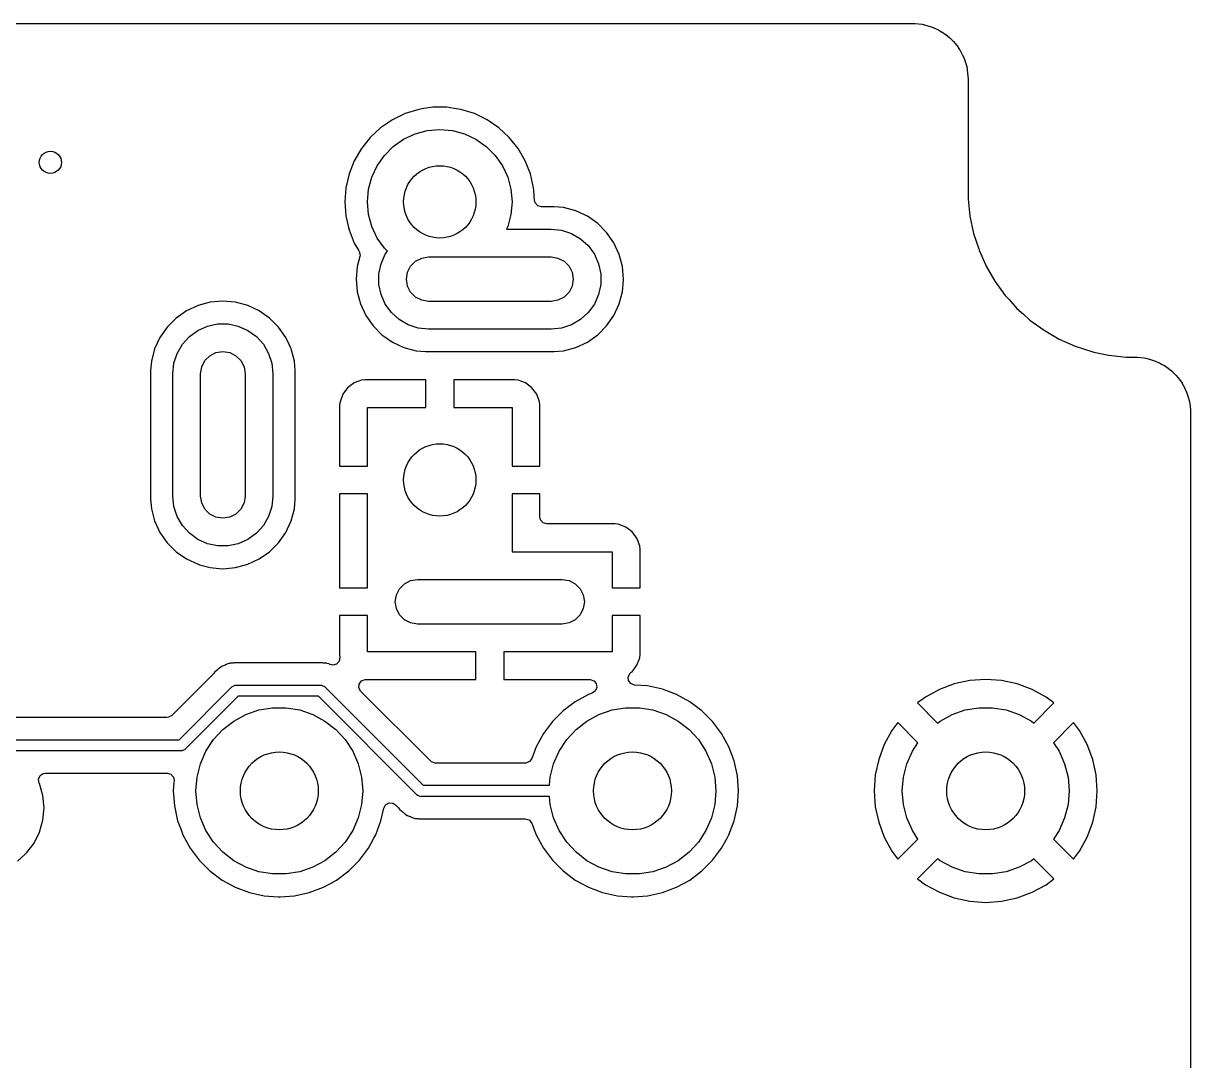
# Model space of a CAD drawing. Extents: x 0.71 to 7.56, y -5.16 to -0.79.
# Drawn here: x 6.733 to 7.559, y -1.522 to -0.787 of the extents above; entities that cross this region are included whole.
import ezdxf

# ---------------------------------------------------------------- set-up
doc = ezdxf.new("R2010")
doc.units = 0
doc.header["$MEASUREMENT"] = 0
doc.layers.add('BLACK', color=7, linetype='CONTINUOUS')

msp = doc.modelspace()

# ---------------------------------------------------------------- linework, layer by layer
at = {"layer": 'BLACK', "linetype": 'CONTINUOUS'}
for p, q in [((5.12299, -0.78742), (7.3621, -0.78742)), ((7.3621, -0.78742), (7.36231, -0.78743)), ((7.36231, -0.78743), (7.364, -0.78758)), ((7.364, -0.78758), (7.36897, -0.78807)), ((7.36897, -0.78807), (7.36975, -0.78821)), ((7.36975, -0.78821), (7.37238, -0.78891)), ((7.37238, -0.78891), (7.37605, -0.79003)), ((7.37605, -0.79003), (7.37669, -0.79027)), ((7.37669, -0.79027), (7.37673, -0.79029)), ((7.37673, -0.79029), (7.37935, -0.79151)), ((7.37935, -0.79151), (7.37946, -0.79157)), ((7.37946, -0.79157), (7.38083, -0.7923)), ((7.38083, -0.7923), (7.38277, -0.79334)), ((7.38277, -0.79334), (7.38302, -0.79349)), ((7.38302, -0.79349), (7.38562, -0.79531)), ((7.38562, -0.79531), (7.38577, -0.79543)), ((7.38577, -0.79543), (7.38861, -0.79776)), ((7.38861, -0.79776), (7.38879, -0.79792)), ((7.38879, -0.79792), (7.39106, -0.80018)), ((7.39106, -0.80018), (7.39122, -0.80036)), ((7.39122, -0.80036), (7.39355, -0.8032)), ((7.39355, -0.8032), (7.39366, -0.80335)), ((7.39366, -0.80335), (7.39549, -0.80596)), ((7.39549, -0.80596), (7.39564, -0.80621)), ((7.39564, -0.80621), (7.39741, -0.80951)), ((7.39741, -0.80951), (7.39747, -0.80963)), ((7.39747, -0.80963), (7.3987, -0.81228)), ((7.3987, -0.81228), (7.39895, -0.81293)), ((7.39895, -0.81293), (7.40006, -0.8166)), ((7.40006, -0.8166), (7.40077, -0.81922)), ((7.40077, -0.81922), (7.40091, -0.82001)), ((7.40091, -0.82001), (7.4014, -0.82498)), ((7.4014, -0.82498), (7.40155, -0.82667)), ((7.40155, -0.82667), (7.40156, -0.82688)), ((7.40156, -0.82688), (7.40156, -0.90549)), ((7.01262, -0.84833), (7.00303, -0.85128)), ((7.01636, -0.84776), (7.01262, -0.84833)), ((7.01262, -0.84833), (7.01262, -0.84833)), ((7.01262, -0.84833), (7.01262, -0.84833)), ((7.02254, -0.84683), (7.01636, -0.84776)), ((7.03258, -0.84683), (7.02254, -0.84683)), ((7.02254, -0.84683), (7.02254, -0.84683)), ((7.03773, -0.84761), (7.03258, -0.84683)), ((7.03258, -0.84683), (7.03258, -0.84683)), ((7.0425, -0.84833), (7.03773, -0.84761)), ((7.05209, -0.85128), (7.0425, -0.84833)), ((7.0425, -0.84833), (7.0425, -0.84833)), ((7.0425, -0.84833), (7.0425, -0.84833)), ((6.99399, -0.85564), (6.9857, -0.86129)), ((7.00303, -0.85128), (6.99399, -0.85564)), ((6.99399, -0.85564), (6.99399, -0.85564)), ((7.06113, -0.85564), (7.05209, -0.85128)), ((7.05209, -0.85128), (7.05209, -0.85128)), ((7.06942, -0.86129), (7.06113, -0.85564)), ((7.06113, -0.85564), (7.06113, -0.85564)), ((7.06113, -0.85564), (7.06113, -0.85564)), ((7.06113, -0.85564), (7.06113, -0.85564)), ((6.9857, -0.86129), (6.97834, -0.86812)), ((7.00197, -0.86946), (7.01005, -0.86569)), ((7.01005, -0.86569), (7.01867, -0.86338)), ((7.01867, -0.86338), (7.02756, -0.8626)), ((7.02756, -0.8626), (7.03645, -0.86338)), ((7.03645, -0.86338), (7.04506, -0.86569)), ((7.04506, -0.86569), (7.05315, -0.86946)), ((7.07677, -0.86812), (7.06942, -0.86129)), ((6.97834, -0.86812), (6.97209, -0.87596)), ((6.97834, -0.86812), (6.97834, -0.86812)), ((6.98835, -0.88088), (6.99466, -0.87457)), ((6.99466, -0.87457), (7.00197, -0.86946)), ((7.05315, -0.86946), (7.06046, -0.87457)), ((7.06046, -0.87457), (7.06677, -0.88088)), ((7.08303, -0.87596), (7.07677, -0.86812)), ((6.97209, -0.87596), (6.96707, -0.88465)), ((6.98323, -0.88819), (6.98835, -0.88088)), ((7.06677, -0.88088), (7.07188, -0.88819)), ((7.08805, -0.88465), (7.08303, -0.87596)), ((6.96707, -0.88465), (6.96341, -0.89399)), ((6.97946, -0.89627), (6.98323, -0.88819)), ((7.07188, -0.88819), (7.07565, -0.89627)), ((7.09171, -0.89399), (7.08805, -0.88465)), ((6.96341, -0.89399), (6.96117, -0.90377)), ((6.96341, -0.89399), (6.96341, -0.89399)), ((6.97716, -0.90489), (6.97946, -0.89627)), ((7.07565, -0.89627), (7.07796, -0.90489)), ((7.09395, -0.90377), (7.09171, -0.89399)), ((6.96117, -0.90377), (6.96042, -0.91378)), ((6.97638, -0.91378), (6.97716, -0.90489)), ((7.07796, -0.90489), (7.07874, -0.91378)), ((7.09408, -0.90563), (7.09395, -0.90377)), ((7.09462, -0.91279), (7.09408, -0.90563)), ((7.40156, -0.90549), (7.40156, -0.90551)), ((7.40156, -0.90551), (7.40156, -0.9117)), ((6.96042, -0.91378), (6.96042, -0.91378)), ((6.96042, -0.91378), (6.96117, -0.92379)), ((6.97716, -0.92267), (6.97638, -0.91378)), ((7.07874, -0.91378), (7.07796, -0.92267)), ((7.09505, -0.91445), (7.09462, -0.91279)), ((7.09685, -0.91653), (7.09505, -0.91445)), ((7.09949, -0.9173), (7.09685, -0.91653)), ((7.40156, -0.9117), (7.40285, -0.92399)), ((6.96117, -0.92379), (6.96301, -0.93184)), ((6.97946, -0.93128), (6.97716, -0.92267)), ((7.07796, -0.92267), (7.07565, -0.93128)), ((7.10853, -0.9173), (7.09949, -0.9173)), ((7.11522, -0.91789), (7.10853, -0.9173)), ((7.12388, -0.92021), (7.11522, -0.91789)), ((7.11522, -0.91789), (7.11522, -0.91789)), ((7.132, -0.92399), (7.12388, -0.92021)), ((7.12388, -0.92021), (7.12388, -0.92021)), ((7.13934, -0.92913), (7.132, -0.92399)), ((7.132, -0.92399), (7.132, -0.92399)), ((7.40285, -0.92399), (7.40285, -0.92402)), ((7.40285, -0.92402), (7.40542, -0.93613)), ((6.96301, -0.93184), (6.96341, -0.93357)), ((6.96341, -0.93357), (6.96707, -0.94291)), ((6.98323, -0.93937), (6.97946, -0.93128)), ((7.07565, -0.93128), (7.07482, -0.93307)), ((7.07482, -0.93307), (7.1063, -0.93307)), ((7.1063, -0.93307), (7.11367, -0.93385)), ((7.14567, -0.93547), (7.13934, -0.92913)), ((6.98835, -0.94668), (6.98323, -0.93937)), ((7.11367, -0.93385), (7.12071, -0.93613)), ((7.12071, -0.93613), (7.12713, -0.93984)), ((7.12713, -0.93984), (7.13263, -0.94479)), ((7.15081, -0.94281), (7.14567, -0.93547)), ((7.14567, -0.93547), (7.14567, -0.93547)), ((7.40542, -0.93613), (7.40542, -0.93613)), ((7.40542, -0.93613), (7.409, -0.94713)), ((6.96707, -0.94291), (6.96995, -0.9479)), ((6.96995, -0.9479), (6.97048, -0.94881)), ((6.97048, -0.94881), (6.97112, -0.95148)), ((6.99046, -0.94878), (6.98835, -0.94668)), ((6.989, -0.95079), (6.99046, -0.94878)), ((7.13263, -0.94479), (7.13699, -0.95079)), ((7.1546, -0.95093), (7.15081, -0.94281)), ((7.409, -0.94713), (7.40925, -0.9479)), ((7.40925, -0.9479), (7.41377, -0.95806)), ((6.97096, -0.95251), (6.96907, -0.95958)), ((6.97112, -0.95148), (6.97096, -0.95251)), ((6.98445, -0.9648), (6.98599, -0.95755)), ((6.98599, -0.95755), (6.989, -0.95079)), ((7.00694, -0.95925), (7.01043, -0.95576)), ((7.01043, -0.95576), (7.01482, -0.95353)), ((7.01482, -0.95353), (7.01969, -0.95276)), ((7.01969, -0.95276), (7.1063, -0.95276)), ((7.1063, -0.95276), (7.11117, -0.95353)), ((7.11117, -0.95353), (7.11556, -0.95576)), ((7.11556, -0.95576), (7.11904, -0.95925)), ((7.13699, -0.95079), (7.14, -0.95755)), ((7.14, -0.95755), (7.14154, -0.9648)), ((7.15691, -0.95958), (7.1546, -0.95093)), ((7.41377, -0.95806), (7.41429, -0.95922)), ((6.96907, -0.95958), (6.96829, -0.9685)), ((6.96907, -0.95958), (6.96907, -0.95958)), ((6.98445, -0.97221), (6.98445, -0.9648)), ((7.00394, -0.9685), (7.00471, -0.96364)), ((7.00471, -0.96364), (7.00694, -0.95925)), ((7.11904, -0.95925), (7.12128, -0.96364)), ((7.12128, -0.96364), (7.12205, -0.9685)), ((7.14154, -0.9648), (7.14154, -0.97221)), ((7.15744, -0.96562), (7.15691, -0.95958)), ((7.1577, -0.9685), (7.15744, -0.96562)), ((7.41429, -0.95922), (7.41429, -0.95922)), ((7.41429, -0.95922), (7.42048, -0.96994)), ((6.96829, -0.9685), (6.96829, -0.9685)), ((6.96829, -0.9685), (6.96907, -0.97743)), ((6.98599, -0.97945), (6.98445, -0.97221)), ((7.00471, -0.97337), (7.00394, -0.9685)), ((7.00694, -0.97776), (7.00471, -0.97337)), ((7.12128, -0.97337), (7.11904, -0.97776)), ((7.12205, -0.9685), (7.12128, -0.97337)), ((7.14154, -0.97221), (7.14, -0.97945)), ((7.15691, -0.97743), (7.15764, -0.96909)), ((7.15764, -0.96909), (7.1577, -0.9685)), ((7.1577, -0.9685), (7.1577, -0.9685)), ((7.42048, -0.96994), (7.42048, -0.96994)), ((7.42048, -0.96994), (7.42775, -0.97996)), ((6.96907, -0.97743), (6.96907, -0.97743)), ((6.96907, -0.97743), (6.97139, -0.98608)), ((6.989, -0.98622), (6.98599, -0.97945)), ((7.01043, -0.98124), (7.00694, -0.97776)), ((7.01482, -0.98348), (7.01043, -0.98124)), ((7.11556, -0.98124), (7.11117, -0.98348)), ((7.11904, -0.97776), (7.11556, -0.98124)), ((7.14, -0.97945), (7.13699, -0.98622)), ((7.1546, -0.98608), (7.15691, -0.97743)), ((7.42775, -0.97996), (7.42775, -0.97996)), ((7.42775, -0.97996), (7.43029, -0.98277)), ((7.43029, -0.98277), (7.43604, -0.98916)), ((6.84832, -0.99092), (6.84098, -0.99606)), ((6.85644, -0.98714), (6.84832, -0.99092)), ((6.84832, -0.99092), (6.84832, -0.99092)), ((6.86509, -0.98482), (6.85644, -0.98714)), ((6.85644, -0.98714), (6.85644, -0.98714)), ((6.87402, -0.98404), (6.86509, -0.98482)), ((6.86509, -0.98482), (6.86509, -0.98482)), ((6.88294, -0.98482), (6.87402, -0.98404)), ((6.87402, -0.98404), (6.87402, -0.98404)), ((6.89159, -0.98714), (6.88294, -0.98482)), ((6.88294, -0.98482), (6.88294, -0.98482)), ((6.88294, -0.98482), (6.88294, -0.98482)), ((6.88294, -0.98482), (6.88294, -0.98482)), ((6.88294, -0.98482), (6.88294, -0.98482)), ((6.89971, -0.99092), (6.89159, -0.98714)), ((6.89159, -0.98714), (6.89159, -0.98714)), ((6.90705, -0.99606), (6.89971, -0.99092)), ((6.89971, -0.99092), (6.89971, -0.99092)), ((6.97139, -0.98608), (6.97139, -0.98608)), ((6.97139, -0.98608), (6.97517, -0.9942)), ((6.99335, -0.99221), (6.989, -0.98622)), ((7.01969, -0.98425), (7.01482, -0.98348)), ((7.1063, -0.98425), (7.01969, -0.98425)), ((7.11117, -0.98348), (7.1063, -0.98425)), ((7.13699, -0.98622), (7.13263, -0.99221)), ((7.15081, -0.9942), (7.1546, -0.98608)), ((7.43604, -0.98916), (7.44061, -0.99327)), ((6.84098, -0.99606), (6.83464, -1.0024)), ((6.91339, -1.0024), (6.90705, -0.99606)), ((6.97517, -0.9942), (6.97517, -0.9942)), ((6.97517, -0.9942), (6.98031, -1.00154)), ((6.99886, -0.99717), (6.99335, -0.99221)), ((7.00527, -1.00087), (6.99886, -0.99717)), ((7.12713, -0.99717), (7.12071, -1.00087)), ((7.13263, -0.99221), (7.12713, -0.99717)), ((7.14567, -1.00154), (7.15081, -0.9942)), ((7.44061, -0.99327), (7.44524, -0.99744)), ((7.44524, -0.99744), (7.44524, -0.99744)), ((7.44524, -0.99744), (7.45526, -1.00472)), ((6.83464, -1.0024), (6.82951, -1.00973)), ((6.85031, -1.0091), (6.8563, -1.00475)), ((6.8563, -1.00475), (6.86307, -1.00173)), ((6.86307, -1.00173), (6.87031, -1.00019)), ((6.87031, -1.00019), (6.87772, -1.00019)), ((6.87772, -1.00019), (6.88497, -1.00173)), ((6.88497, -1.00173), (6.89173, -1.00475)), ((6.89173, -1.00475), (6.89773, -1.0091)), ((6.91853, -1.00973), (6.91339, -1.0024)), ((6.91339, -1.0024), (6.91339, -1.0024)), ((6.98031, -1.00154), (6.98665, -1.00788)), ((6.98665, -1.00788), (6.98665, -1.00788)), ((6.98665, -1.00788), (6.99399, -1.01301)), ((7.01232, -1.00316), (7.00527, -1.00087)), ((7.01969, -1.00394), (7.01232, -1.00316)), ((7.1063, -1.00394), (7.01969, -1.00394)), ((7.11367, -1.00316), (7.1063, -1.00394)), ((7.12071, -1.00087), (7.11367, -1.00316)), ((7.132, -1.01301), (7.13934, -1.00788)), ((7.13934, -1.00788), (7.14567, -1.00154)), ((7.45526, -1.00472), (7.45526, -1.00472)), ((7.45526, -1.00472), (7.46598, -1.01091)), ((6.82951, -1.00973), (6.82572, -1.01785)), ((6.82951, -1.00973), (6.82951, -1.00973)), ((6.84165, -1.02102), (6.84535, -1.01461)), ((6.84535, -1.01461), (6.85031, -1.0091)), ((6.89773, -1.0091), (6.90268, -1.01461)), ((6.90268, -1.01461), (6.90639, -1.02102)), ((6.92088, -1.01477), (6.91853, -1.00973)), ((6.92231, -1.01785), (6.92088, -1.01477)), ((6.99399, -1.01301), (7.00211, -1.0168)), ((7.12388, -1.0168), (7.132, -1.01301)), ((7.46598, -1.01091), (7.46598, -1.01091)), ((7.46598, -1.01091), (7.46598, -1.01091)), ((7.46598, -1.01091), (7.47729, -1.01595)), ((7.47729, -1.01595), (7.48907, -1.01977)), ((6.82572, -1.01785), (6.8234, -1.02651)), ((6.82572, -1.01785), (6.82572, -1.01785)), ((6.83936, -1.02807), (6.84165, -1.02102)), ((6.86128, -1.02618), (6.86476, -1.02269)), ((6.86476, -1.02269), (6.86915, -1.02046)), ((6.86915, -1.02046), (6.87402, -1.01969)), ((6.87402, -1.01969), (6.87888, -1.02046)), ((6.87888, -1.02046), (6.88327, -1.02269)), ((6.88327, -1.02269), (6.88676, -1.02618)), ((6.90639, -1.02102), (6.90867, -1.02807)), ((6.92258, -1.01884), (6.92231, -1.01785)), ((6.92231, -1.01785), (6.92231, -1.01785)), ((6.92463, -1.02651), (6.92258, -1.01884)), ((7.00211, -1.0168), (7.01076, -1.01912)), ((7.01076, -1.01912), (7.01745, -1.0197)), ((7.01745, -1.0197), (7.10853, -1.0197)), ((7.10853, -1.0197), (7.11522, -1.01912)), ((7.11522, -1.01912), (7.12388, -1.0168)), ((7.48907, -1.01977), (7.48907, -1.01977)), ((7.48907, -1.01977), (7.48907, -1.01977)), ((7.48907, -1.01977), (7.49049, -1.02008)), ((7.49049, -1.02008), (7.50118, -1.02235)), ((7.50118, -1.02235), (7.51349, -1.02364)), ((7.51349, -1.02364), (7.51958, -1.02364)), ((7.51958, -1.02364), (7.51979, -1.02365)), ((7.51979, -1.02365), (7.52148, -1.0238)), ((7.52148, -1.0238), (7.52645, -1.02429)), ((7.52645, -1.02429), (7.52723, -1.02443)), ((7.52723, -1.02443), (7.52986, -1.02513)), ((6.8234, -1.02651), (6.82281, -1.0332)), ((6.8234, -1.02651), (6.8234, -1.02651)), ((6.83858, -1.03543), (6.83936, -1.02807)), ((6.85827, -1.03543), (6.85904, -1.03057)), ((6.85904, -1.03057), (6.86128, -1.02618)), ((6.88676, -1.02618), (6.88899, -1.03057)), ((6.88899, -1.03057), (6.88976, -1.03543)), ((6.90867, -1.02807), (6.90945, -1.03543)), ((6.92522, -1.0332), (6.92463, -1.02651)), ((7.52986, -1.02513), (7.53353, -1.02625)), ((7.53353, -1.02625), (7.53417, -1.02649)), ((7.53417, -1.02649), (7.53683, -1.02773)), ((7.53683, -1.02773), (7.53694, -1.02779)), ((7.53694, -1.02779), (7.53842, -1.02858)), ((7.53842, -1.02858), (7.54025, -1.02956)), ((7.54025, -1.02956), (7.5405, -1.02971)), ((7.5405, -1.02971), (7.5431, -1.03153)), ((7.5431, -1.03153), (7.54325, -1.03165)), ((7.54325, -1.03165), (7.54609, -1.03398)), ((6.82281, -1.0332), (6.82281, -1.12428)), ((6.83858, -1.12205), (6.83858, -1.03543)), ((6.85827, -1.12205), (6.85827, -1.03543)), ((6.88976, -1.03543), (6.88976, -1.12205)), ((6.90945, -1.03543), (6.90945, -1.12205)), ((6.92522, -1.12428), (6.92522, -1.0332)), ((6.97215, -1.04002), (6.96685, -1.04199)), ((6.97449, -1.03976), (6.97215, -1.04002)), ((6.97215, -1.04002), (6.97215, -1.04002)), ((7.01772, -1.03976), (6.97449, -1.03976)), ((7.01772, -1.05945), (7.01772, -1.03976)), ((7.08062, -1.03976), (7.0374, -1.03976)), ((7.0374, -1.03976), (7.0374, -1.05945)), ((7.08297, -1.04002), (7.08062, -1.03976)), ((7.08827, -1.04199), (7.08297, -1.04002)), ((7.08297, -1.04002), (7.08297, -1.04002)), ((7.54609, -1.03398), (7.54627, -1.03414)), ((7.54627, -1.03414), (7.54854, -1.03641)), ((7.54854, -1.03641), (7.5487, -1.03658)), ((7.5487, -1.03658), (7.55103, -1.03943)), ((7.55103, -1.03943), (7.55114, -1.03957)), ((7.55114, -1.03957), (7.55297, -1.04218)), ((6.96232, -1.04539), (6.95892, -1.04992)), ((6.96685, -1.04199), (6.96232, -1.04539)), ((6.96232, -1.04539), (6.96232, -1.04539)), ((6.96685, -1.04199), (6.96685, -1.04199)), ((7.0928, -1.04539), (7.08827, -1.04199)), ((7.08827, -1.04199), (7.08827, -1.04199)), ((7.09619, -1.04992), (7.0928, -1.04539)), ((7.0928, -1.04539), (7.0928, -1.04539)), ((7.55297, -1.04218), (7.55312, -1.04243)), ((7.55312, -1.04243), (7.55489, -1.04573)), ((7.55489, -1.04573), (7.55495, -1.04585)), ((7.55495, -1.04585), (7.55618, -1.04851)), ((7.55618, -1.04851), (7.55643, -1.04915)), ((7.55643, -1.04915), (7.55754, -1.05282)), ((6.95694, -1.05522), (6.95669, -1.05757)), ((6.95669, -1.05757), (6.95669, -1.10079)), ((6.95694, -1.05522), (6.95694, -1.05522)), ((6.95892, -1.04992), (6.95694, -1.05522)), ((6.95892, -1.04992), (6.95892, -1.04992)), ((7.0962, -1.04992), (7.09619, -1.04992)), ((7.09817, -1.05522), (7.0962, -1.04992)), ((7.09843, -1.05757), (7.09817, -1.05522)), ((7.09817, -1.05522), (7.09817, -1.05522)), ((7.09843, -1.10079), (7.09843, -1.05757)), ((7.09843, -1.05757), (7.09843, -1.05757)), ((7.55754, -1.05282), (7.55825, -1.05544)), ((7.55825, -1.05544), (7.55839, -1.05623)), ((7.55839, -1.05623), (7.55888, -1.0612)), ((6.97638, -1.10079), (6.97638, -1.05945)), ((6.97638, -1.05945), (7.01772, -1.05945)), ((7.0374, -1.05945), (7.07874, -1.05945)), ((7.07874, -1.05945), (7.07874, -1.10079)), ((7.55888, -1.0612), (7.55903, -1.06289)), ((7.55903, -1.06289), (7.55904, -1.0631)), ((7.55904, -1.0631), (7.55904, -4.88178)), ((6.95669, -1.10079), (6.97638, -1.10079)), ((7.07874, -1.10079), (7.09843, -1.10079)), ((6.83936, -1.12941), (6.83858, -1.12205)), ((6.85904, -1.12691), (6.85827, -1.12205)), ((6.88976, -1.12205), (6.88899, -1.12691)), ((6.90945, -1.12205), (6.90867, -1.12941)), ((6.95669, -1.12047), (6.95669, -1.18701)), ((6.97638, -1.12047), (6.95669, -1.12047)), ((6.97638, -1.16181), (6.97638, -1.12047)), ((7.09843, -1.12047), (7.07874, -1.12047)), ((7.07874, -1.12047), (7.07874, -1.16142)), ((7.09843, -1.13685), (7.09843, -1.12047)), ((6.82281, -1.12428), (6.8234, -1.13097)), ((6.8234, -1.13097), (6.8234, -1.13097)), ((6.8234, -1.13097), (6.82572, -1.13963)), ((6.84165, -1.13646), (6.83936, -1.12941)), ((6.86128, -1.1313), (6.85904, -1.12691)), ((6.86476, -1.13479), (6.86128, -1.1313)), ((6.88676, -1.1313), (6.88327, -1.13479)), ((6.88899, -1.12691), (6.88676, -1.1313)), ((6.90867, -1.12941), (6.90639, -1.13646)), ((6.92231, -1.13963), (6.92463, -1.13097)), ((6.92463, -1.13097), (6.92522, -1.12428)), ((6.82572, -1.13963), (6.82572, -1.13963)), ((6.82572, -1.13963), (6.82951, -1.14775)), ((6.84535, -1.14287), (6.84165, -1.13646)), ((6.86915, -1.13702), (6.86476, -1.13479)), ((6.87402, -1.1378), (6.86915, -1.13702)), ((6.87888, -1.13702), (6.87402, -1.1378)), ((6.88327, -1.13479), (6.87888, -1.13702)), ((6.90639, -1.13646), (6.90268, -1.14287)), ((6.91853, -1.14775), (6.92231, -1.13963)), ((7.09887, -1.13888), (7.09843, -1.13685)), ((7.10067, -1.14096), (7.09887, -1.13888)), ((6.82951, -1.14775), (6.82951, -1.14775)), ((6.82951, -1.14775), (6.83464, -1.15508)), ((6.85031, -1.14838), (6.84535, -1.14287)), ((6.8563, -1.15273), (6.85031, -1.14838)), ((6.89773, -1.14838), (6.89173, -1.15273)), ((6.90268, -1.14287), (6.89773, -1.14838)), ((6.91339, -1.15508), (6.91853, -1.14775)), ((7.10331, -1.14173), (7.10067, -1.14096)), ((7.15149, -1.14173), (7.10331, -1.14173)), ((7.15383, -1.14198), (7.15149, -1.14173)), ((7.15914, -1.14396), (7.15383, -1.14198)), ((7.15383, -1.14198), (7.15383, -1.14198)), ((7.16367, -1.14735), (7.15914, -1.14396)), ((7.15914, -1.14396), (7.15914, -1.14396)), ((7.16706, -1.15189), (7.16367, -1.14735)), ((7.16367, -1.14735), (7.16367, -1.14735)), ((6.83464, -1.15508), (6.84098, -1.16142)), ((6.86307, -1.15575), (6.8563, -1.15273)), ((6.87031, -1.15729), (6.86307, -1.15575)), ((6.88497, -1.15575), (6.87772, -1.15729)), ((6.89173, -1.15273), (6.88497, -1.15575)), ((6.90705, -1.16142), (6.91339, -1.15508)), ((7.16904, -1.15719), (7.16706, -1.15189)), ((7.16706, -1.15189), (7.16706, -1.15189)), ((6.84098, -1.16142), (6.84098, -1.16142)), ((6.84098, -1.16142), (6.84832, -1.16656)), ((6.87772, -1.15729), (6.87031, -1.15729)), ((6.89971, -1.16656), (6.90705, -1.16142)), ((6.97638, -1.18701), (6.97638, -1.16181)), ((7.07874, -1.16142), (7.14961, -1.16142)), ((7.14961, -1.16142), (7.14961, -1.18701)), ((7.16929, -1.15953), (7.16904, -1.15719)), ((7.16904, -1.15719), (7.16904, -1.15719)), ((7.16929, -1.18701), (7.16929, -1.15953)), ((7.16929, -1.15953), (7.16929, -1.15953)), ((6.84832, -1.16656), (6.85644, -1.17034)), ((6.85644, -1.17034), (6.85644, -1.17034)), ((6.85644, -1.17034), (6.85644, -1.17034)), ((6.85644, -1.17034), (6.85759, -1.17065)), ((6.85759, -1.17065), (6.86509, -1.17266)), ((6.86509, -1.17266), (6.87147, -1.17322)), ((6.87147, -1.17322), (6.87402, -1.17344)), ((6.87402, -1.17344), (6.87625, -1.17325)), ((6.87625, -1.17325), (6.88294, -1.17266)), ((6.88294, -1.17266), (6.89159, -1.17034)), ((6.89159, -1.17034), (6.89971, -1.16656)), ((6.87402, -1.17344), (6.87402, -1.17344)), ((6.87402, -1.17344), (6.87402, -1.17344)), ((7.00694, -1.18187), (7.01181, -1.1811)), ((7.01181, -1.1811), (7.11417, -1.1811)), ((7.11417, -1.1811), (7.11904, -1.18187)), ((6.95669, -1.18701), (6.97638, -1.18701)), ((6.99683, -1.19198), (6.99907, -1.18759)), ((6.99907, -1.18759), (7.00255, -1.18411)), ((7.00255, -1.18411), (7.00694, -1.18187)), ((7.11904, -1.18187), (7.12343, -1.18411)), ((7.12343, -1.18411), (7.12691, -1.18759)), ((7.12691, -1.18759), (7.12915, -1.19198)), ((7.14961, -1.18701), (7.16929, -1.18701)), ((6.99606, -1.19685), (6.99683, -1.19198)), ((6.99683, -1.20172), (6.99606, -1.19685)), ((7.12915, -1.19198), (7.12992, -1.19685)), ((7.12992, -1.19685), (7.12915, -1.20172)), ((6.99907, -1.20611), (6.99683, -1.20172)), ((7.00255, -1.20959), (6.99907, -1.20611)), ((7.12691, -1.20611), (7.12343, -1.20959)), ((7.12915, -1.20172), (7.12691, -1.20611)), ((6.97638, -1.20669), (6.95669, -1.20669)), ((6.95669, -1.20669), (6.95669, -1.23417)), ((6.97638, -1.23228), (6.97638, -1.20669)), ((7.00694, -1.21183), (7.00255, -1.20959)), ((7.01181, -1.2126), (7.00694, -1.21183)), ((7.11417, -1.2126), (7.01181, -1.2126)), ((7.11904, -1.21183), (7.11417, -1.2126)), ((7.12343, -1.20959), (7.11904, -1.21183)), ((7.16929, -1.20669), (7.14961, -1.20669)), ((7.14961, -1.20669), (7.14961, -1.23228)), ((7.16929, -1.23417), (7.16929, -1.20669)), ((6.95643, -1.239), (6.95456, -1.24101)), ((6.95692, -1.23629), (6.95643, -1.239)), ((6.95669, -1.23417), (6.95692, -1.23629)), ((7.05315, -1.23228), (6.97638, -1.23228)), ((7.05315, -1.25197), (7.05315, -1.23228)), ((7.14961, -1.23228), (7.07283, -1.23228)), ((7.07283, -1.23228), (7.07283, -1.25197)), ((7.16706, -1.24181), (7.16904, -1.23651)), ((7.16904, -1.23651), (7.16929, -1.23417)), ((7.16904, -1.23651), (7.16904, -1.23651)), ((7.16929, -1.23417), (7.16929, -1.23417)), ((6.86808, -1.24697), (6.86743, -1.24778)), ((6.86819, -1.24681), (6.86808, -1.24697)), ((6.86973, -1.24547), (6.86819, -1.24681)), ((6.86819, -1.24681), (6.86819, -1.24681)), ((6.86986, -1.24535), (6.86973, -1.24547)), ((6.87029, -1.24491), (6.86986, -1.24535)), ((6.87079, -1.24454), (6.87029, -1.24491)), ((6.87092, -1.24443), (6.87079, -1.24454)), ((6.87247, -1.2431), (6.87092, -1.24443)), ((6.87264, -1.24302), (6.87247, -1.2431)), ((6.87354, -1.24248), (6.87264, -1.24302)), ((6.87369, -1.24237), (6.87354, -1.24248)), ((6.8756, -1.24166), (6.87369, -1.24237)), ((6.87369, -1.24237), (6.87369, -1.24237)), ((6.87576, -1.24159), (6.8756, -1.24166)), ((6.87762, -1.24074), (6.87576, -1.24159)), ((6.87781, -1.24071), (6.87762, -1.24074)), ((6.87762, -1.24074), (6.87762, -1.24074)), ((6.87882, -1.24046), (6.87781, -1.24071)), ((6.879, -1.24039), (6.87882, -1.24046)), ((6.88104, -1.24024), (6.879, -1.24039)), ((6.879, -1.24039), (6.879, -1.24039)), ((6.88121, -1.24023), (6.88104, -1.24024)), ((6.88182, -1.24014), (6.88121, -1.24023)), ((6.88244, -1.24014), (6.88182, -1.24014)), ((6.88261, -1.24013), (6.88244, -1.24014)), ((6.88313, -1.24009), (6.88261, -1.24013)), ((6.88465, -1.23999), (6.88313, -1.24009)), ((6.88484, -1.24003), (6.88465, -1.23999)), ((6.88465, -1.23999), (6.88465, -1.23999)), ((6.88587, -1.24014), (6.88484, -1.24003)), ((6.94066, -1.24014), (6.88587, -1.24014)), ((6.9417, -1.24003), (6.94066, -1.24014)), ((6.94189, -1.23999), (6.9417, -1.24003)), ((6.94323, -1.24008), (6.94189, -1.23999)), ((6.94189, -1.23999), (6.94189, -1.23999)), ((6.94392, -1.24013), (6.94323, -1.24008)), ((6.9441, -1.24014), (6.94392, -1.24013)), ((6.94472, -1.24014), (6.9441, -1.24014)), ((6.94533, -1.24023), (6.94472, -1.24014)), ((6.9455, -1.24024), (6.94533, -1.24023)), ((6.94754, -1.24039), (6.9455, -1.24024)), ((6.94772, -1.24046), (6.94754, -1.24039)), ((6.94873, -1.24071), (6.94772, -1.24046)), ((6.94892, -1.24074), (6.94873, -1.24071)), ((6.95004, -1.24125), (6.94892, -1.24074)), ((6.94892, -1.24074), (6.94892, -1.24074)), ((6.95189, -1.24169), (6.95004, -1.24125)), ((6.95456, -1.24101), (6.95189, -1.24169)), ((7.16093, -1.24989), (7.16225, -1.24747)), ((7.16225, -1.24747), (7.16277, -1.24702)), ((7.16277, -1.24702), (7.16367, -1.24635)), ((7.16367, -1.24635), (7.16706, -1.24181)), ((7.16706, -1.24181), (7.16706, -1.24181)), ((6.86743, -1.24778), (6.83792, -1.27729)), ((6.97032, -1.25789), (6.97051, -1.25514)), ((6.97051, -1.25514), (6.97216, -1.25294)), ((6.97216, -1.25294), (6.97474, -1.25198)), ((6.97474, -1.25198), (6.97509, -1.25197)), ((6.97509, -1.25197), (7.05315, -1.25197)), ((7.07283, -1.25197), (7.13392, -1.25197)), ((7.13392, -1.25197), (7.13656, -1.25274)), ((7.13656, -1.25274), (7.13836, -1.25482)), ((7.13836, -1.25482), (7.13875, -1.25755)), ((7.16113, -1.25263), (7.16093, -1.24989)), ((7.16277, -1.25483), (7.16113, -1.25263)), ((7.16535, -1.25579), (7.16277, -1.25483)), ((7.17465, -1.25646), (7.16535, -1.25579)), ((7.39174, -1.25496), (7.38118, -1.2589)), ((7.40274, -1.25257), (7.39174, -1.25496)), ((7.41398, -1.25177), (7.40274, -1.25257)), ((7.42521, -1.25257), (7.41398, -1.25177)), ((7.41398, -1.25177), (7.41398, -1.25177)), ((7.43622, -1.25496), (7.42521, -1.25257)), ((7.44677, -1.2589), (7.43622, -1.25496)), ((6.84302, -1.29449), (6.88045, -1.25706)), ((6.88486, -1.26378), (6.84743, -1.30121)), ((6.88045, -1.25706), (6.88073, -1.25691)), ((6.88073, -1.25691), (6.88092, -1.25666)), ((6.88092, -1.25666), (6.88179, -1.25637)), ((6.88179, -1.25637), (6.88261, -1.25595)), ((6.88261, -1.25595), (6.88293, -1.256)), ((6.88293, -1.256), (6.88323, -1.25591)), ((6.88323, -1.25591), (6.94331, -1.25591)), ((6.94168, -1.26378), (6.88486, -1.26378)), ((7.01139, -1.33349), (6.94168, -1.26378)), ((6.94331, -1.25591), (6.94361, -1.256)), ((6.94361, -1.256), (6.94392, -1.25595)), ((6.94392, -1.25595), (6.94474, -1.25637)), ((6.94474, -1.25637), (6.94562, -1.25666)), ((6.94562, -1.25666), (6.94581, -1.25691)), ((6.94581, -1.25691), (6.94609, -1.25706)), ((6.94609, -1.25706), (7.0158, -1.32677)), ((6.97163, -1.2603), (6.97032, -1.25789)), ((7.02091, -1.30957), (6.97163, -1.2603)), ((7.13281, -1.26247), (7.12342, -1.2676)), ((7.13425, -1.26194), (7.13281, -1.26247)), ((7.13563, -1.26142), (7.13425, -1.26194)), ((7.13761, -1.26005), (7.13563, -1.26142)), ((7.13875, -1.25755), (7.13761, -1.26005)), ((7.18511, -1.25873), (7.17465, -1.25646)), ((7.17465, -1.25646), (7.17465, -1.25646)), ((7.19319, -1.26175), (7.18511, -1.25873)), ((7.18511, -1.25873), (7.18511, -1.25873)), ((7.18511, -1.25873), (7.18511, -1.25873)), ((7.19514, -1.26247), (7.19319, -1.26175)), ((7.20453, -1.2676), (7.19514, -1.26247)), ((7.19514, -1.26247), (7.19514, -1.26247)), ((7.38118, -1.2589), (7.3713, -1.2643)), ((7.45666, -1.2643), (7.44677, -1.2589)), ((7.44677, -1.2589), (7.44677, -1.2589)), ((6.89948, -1.27346), (6.9091, -1.27186)), ((6.9091, -1.27186), (6.91885, -1.27186)), ((6.91885, -1.27186), (6.92847, -1.27346)), ((7.12342, -1.2676), (7.11485, -1.27402)), ((7.12342, -1.2676), (7.12342, -1.2676)), ((7.14948, -1.27346), (7.1591, -1.27186)), ((7.1591, -1.27186), (7.16885, -1.27186)), ((7.16885, -1.27186), (7.17847, -1.27346)), ((7.2131, -1.27402), (7.20453, -1.2676)), ((7.20453, -1.2676), (7.20453, -1.2676)), ((7.20453, -1.2676), (7.20453, -1.2676)), ((7.3713, -1.2643), (7.36569, -1.2685)), ((7.36569, -1.2685), (7.36569, -1.2685)), ((7.36569, -1.2685), (7.37987, -1.28268)), ((7.3713, -1.2643), (7.3713, -1.2643)), ((7.39948, -1.27346), (7.4091, -1.27186)), ((7.4091, -1.27186), (7.41885, -1.27186)), ((7.41885, -1.27186), (7.42847, -1.27346)), ((7.44809, -1.28268), (7.46227, -1.2685)), ((7.46227, -1.2685), (7.45666, -1.2643)), ((7.45666, -1.2643), (7.45666, -1.2643)), ((7.46227, -1.2685), (7.46227, -1.2685)), ((6.83446, -1.27872), (5.95004, -1.27872)), ((6.8355, -1.27861), (6.83446, -1.27872)), ((6.83792, -1.27729), (6.8355, -1.27861)), ((6.88168, -1.28127), (6.89025, -1.27663)), ((6.89025, -1.27663), (6.89948, -1.27346)), ((6.92847, -1.27346), (6.9377, -1.27663)), ((6.9377, -1.27663), (6.94628, -1.28127)), ((7.11485, -1.27402), (7.10728, -1.28158)), ((7.11485, -1.27402), (7.11485, -1.27402)), ((7.13168, -1.28127), (7.14025, -1.27663)), ((7.14025, -1.27663), (7.14948, -1.27346)), ((7.17847, -1.27346), (7.1877, -1.27663)), ((7.1877, -1.27663), (7.19628, -1.28127)), ((7.22067, -1.28158), (7.2131, -1.27402)), ((7.2131, -1.27402), (7.2131, -1.27402)), ((7.2131, -1.27402), (7.2131, -1.27402)), ((7.38168, -1.28127), (7.39025, -1.27663)), ((7.39025, -1.27663), (7.39948, -1.27346)), ((7.42847, -1.27346), (7.4377, -1.27663)), ((7.4377, -1.27663), (7.44628, -1.28127)), ((6.86737, -1.29444), (6.87398, -1.28726)), ((6.87398, -1.28726), (6.88168, -1.28127)), ((6.94628, -1.28127), (6.95397, -1.28726)), ((6.95397, -1.28726), (6.96058, -1.29444)), ((7.10728, -1.28158), (7.10087, -1.29015)), ((7.10728, -1.28158), (7.10728, -1.28158)), ((7.11737, -1.29444), (7.12398, -1.28726)), ((7.12398, -1.28726), (7.13168, -1.28127)), ((7.19628, -1.28127), (7.20397, -1.28726)), ((7.20397, -1.28726), (7.21058, -1.29444)), ((7.22708, -1.29015), (7.22067, -1.28158)), ((7.22067, -1.28158), (7.22067, -1.28158)), ((7.22067, -1.28158), (7.22067, -1.28158)), ((7.34757, -1.28803), (7.34217, -1.29791)), ((7.35177, -1.28242), (7.34757, -1.28803)), ((7.34757, -1.28803), (7.34757, -1.28803)), ((7.36596, -1.29661), (7.35177, -1.28242)), ((7.35177, -1.28242), (7.35177, -1.28242)), ((7.37987, -1.28268), (7.38168, -1.28127)), ((7.44628, -1.28127), (7.44809, -1.28268)), ((7.47619, -1.28242), (7.462, -1.29661)), ((7.48039, -1.28803), (7.47619, -1.28242)), ((7.48578, -1.29791), (7.48039, -1.28803)), ((7.48039, -1.28803), (7.48039, -1.28803)), ((5.59376, -1.29449), (6.84302, -1.29449)), ((6.86204, -1.3026), (6.86737, -1.29444)), ((6.96058, -1.29444), (6.96591, -1.3026)), ((7.10087, -1.29015), (7.09574, -1.29955)), ((7.10087, -1.29015), (7.10087, -1.29015)), ((7.11204, -1.3026), (7.11737, -1.29444)), ((7.21058, -1.29444), (7.21591, -1.3026)), ((7.23221, -1.29955), (7.22708, -1.29015)), ((7.22708, -1.29015), (7.22708, -1.29015)), ((7.22708, -1.29015), (7.22708, -1.29015)), ((7.36204, -1.3026), (7.36596, -1.29661)), ((7.462, -1.29661), (7.46591, -1.3026)), ((6.84465, -1.30236), (5.59213, -1.30236)), ((6.84495, -1.30226), (6.84465, -1.30236)), ((6.84526, -1.30231), (6.84495, -1.30226)), ((6.84609, -1.3019), (6.84526, -1.30231)), ((6.84696, -1.30161), (6.84609, -1.3019)), ((6.84715, -1.30135), (6.84696, -1.30161)), ((6.84743, -1.30121), (6.84715, -1.30135)), ((6.85812, -1.31153), (6.86204, -1.3026)), ((6.96591, -1.3026), (6.96983, -1.31153)), ((7.09507, -1.30135), (7.09265, -1.30783)), ((7.09574, -1.29955), (7.09507, -1.30135)), ((7.10812, -1.31153), (7.11204, -1.3026)), ((7.21591, -1.3026), (7.21983, -1.31153)), ((7.23595, -1.30957), (7.23221, -1.29955)), ((7.23221, -1.29955), (7.23221, -1.29955)), ((7.23221, -1.29955), (7.23221, -1.29955)), ((7.34217, -1.29791), (7.33823, -1.30847)), ((7.35812, -1.31153), (7.36204, -1.3026)), ((7.46591, -1.3026), (7.46983, -1.31153)), ((7.48972, -1.30847), (7.48578, -1.29791)), ((6.85573, -1.32099), (6.85812, -1.31153)), ((6.96983, -1.31153), (6.97223, -1.32099)), ((7.02172, -1.31023), (7.02091, -1.30957)), ((7.02436, -1.311), (7.02172, -1.31023)), ((7.08808, -1.311), (7.02436, -1.311)), ((7.08843, -1.31099), (7.08808, -1.311)), ((7.091, -1.31003), (7.08843, -1.31099)), ((7.09265, -1.30783), (7.091, -1.31003)), ((7.10573, -1.32099), (7.10812, -1.31153)), ((7.21983, -1.31153), (7.22223, -1.32099)), ((7.23823, -1.32003), (7.23595, -1.30957)), ((7.33823, -1.30847), (7.33584, -1.31947)), ((7.35573, -1.32099), (7.35812, -1.31153)), ((7.46983, -1.31153), (7.47223, -1.32099)), ((7.49211, -1.31947), (7.48972, -1.30847)), ((6.7436, -1.32248), (6.74466, -1.31994)), ((6.74466, -1.31994), (6.74692, -1.31838)), ((6.74692, -1.31838), (6.74845, -1.31813)), ((6.74845, -1.31813), (6.83462, -1.31813)), ((6.83462, -1.31813), (6.83726, -1.3189)), ((6.83726, -1.3189), (6.83906, -1.32098)), ((6.83906, -1.32098), (6.83949, -1.32336)), ((6.85492, -1.33071), (6.85573, -1.32099)), ((6.97223, -1.32099), (6.97303, -1.33071)), ((7.10525, -1.32677), (7.10573, -1.32099)), ((7.22223, -1.32099), (7.22303, -1.33071)), ((7.23899, -1.33071), (7.23823, -1.32003)), ((7.33584, -1.31947), (7.33504, -1.33071)), ((7.35492, -1.33071), (7.35573, -1.32099)), ((7.47223, -1.32099), (7.47303, -1.33071)), ((7.49292, -1.33071), (7.49211, -1.31947)), ((6.74408, -1.32519), (6.7436, -1.32248)), ((6.74426, -1.32555), (6.74408, -1.32519)), ((6.74666, -1.33397), (6.74426, -1.32555)), ((6.83939, -1.32479), (6.83896, -1.33071)), ((6.83949, -1.32336), (6.83939, -1.32479)), ((7.0158, -1.32677), (7.10525, -1.32677)), ((6.74747, -1.3427), (6.74666, -1.33397)), ((6.83896, -1.33071), (6.83896, -1.33071)), ((6.83896, -1.33071), (6.83973, -1.34138)), ((6.85573, -1.34043), (6.85492, -1.33071)), ((6.97303, -1.33071), (6.97223, -1.34043)), ((7.01167, -1.33364), (7.01139, -1.33349)), ((7.01186, -1.33389), (7.01167, -1.33364)), ((7.01274, -1.33418), (7.01186, -1.33389)), ((7.01356, -1.3346), (7.01274, -1.33418)), ((7.01387, -1.33455), (7.01356, -1.3346)), ((7.01417, -1.33465), (7.01387, -1.33455)), ((7.10525, -1.33465), (7.01417, -1.33465)), ((7.10573, -1.34043), (7.10525, -1.33465)), ((7.22303, -1.33071), (7.22223, -1.34043)), ((7.23823, -1.34138), (7.23899, -1.33071)), ((7.23899, -1.33071), (7.23899, -1.33071)), ((7.33504, -1.33071), (7.33504, -1.33071)), ((7.33504, -1.33071), (7.33584, -1.34194)), ((7.35573, -1.34043), (7.35492, -1.33071)), ((7.47303, -1.33071), (7.47223, -1.34043)), ((7.49211, -1.34194), (7.49292, -1.33071)), ((7.49292, -1.33071), (7.49292, -1.33071)), ((6.74666, -1.35142), (6.74747, -1.3427)), ((6.83973, -1.34138), (6.83973, -1.34138)), ((6.83973, -1.34138), (6.84174, -1.35066)), ((6.85812, -1.34988), (6.85573, -1.34043)), ((6.97223, -1.34043), (6.96983, -1.34988)), ((6.98595, -1.35184), (6.98789, -1.34293)), ((6.98789, -1.34293), (6.98921, -1.34052)), ((6.98921, -1.34052), (6.99162, -1.3392)), ((6.99162, -1.3392), (6.99437, -1.33939)), ((6.99437, -1.33939), (6.99611, -1.34052)), ((6.99611, -1.34052), (6.99837, -1.34277)), ((6.99837, -1.34277), (6.99903, -1.34359)), ((6.99903, -1.34359), (6.99913, -1.34375)), ((6.99913, -1.34375), (6.99913, -1.34375)), ((6.99913, -1.34375), (7.00067, -1.34508)), ((7.00067, -1.34508), (7.0008, -1.3452)), ((7.0008, -1.3452), (7.00124, -1.34564)), ((7.00124, -1.34564), (7.00124, -1.34564)), ((7.00124, -1.34564), (7.00124, -1.34564)), ((7.00124, -1.34564), (7.00173, -1.34601)), ((7.00173, -1.34601), (7.00187, -1.34612)), ((7.00187, -1.34612), (7.00341, -1.34746)), ((7.10812, -1.34988), (7.10573, -1.34043)), ((7.22223, -1.34043), (7.21983, -1.34988)), ((7.23595, -1.35184), (7.23823, -1.34138)), ((7.33584, -1.34194), (7.33823, -1.35295)), ((7.35812, -1.34988), (7.35573, -1.34043)), ((7.47223, -1.34043), (7.46983, -1.34988)), ((7.48972, -1.35295), (7.49211, -1.34194)), ((6.74426, -1.35984), (6.74666, -1.35142)), ((6.84174, -1.35066), (6.842, -1.35184)), ((6.842, -1.35184), (6.84417, -1.35766)), ((6.86204, -1.35882), (6.85812, -1.34988)), ((6.96983, -1.34988), (6.96591, -1.35882)), ((6.98221, -1.36187), (6.98595, -1.35184)), ((7.00341, -1.34746), (7.00358, -1.34753)), ((7.00358, -1.34753), (7.00448, -1.34807)), ((7.00448, -1.34807), (7.00463, -1.34818)), ((7.00463, -1.34818), (7.00635, -1.34882)), ((7.00635, -1.34882), (7.00655, -1.34889)), ((7.00655, -1.34889), (7.00671, -1.34896)), ((7.00671, -1.34896), (7.00792, -1.34951)), ((7.00792, -1.34951), (7.00856, -1.34981)), ((7.00856, -1.34981), (7.00875, -1.34984)), ((7.00875, -1.34984), (7.00976, -1.35009)), ((7.00976, -1.35009), (7.00994, -1.35016)), ((7.00994, -1.35016), (7.01198, -1.35031)), ((7.01198, -1.35031), (7.01215, -1.35033)), ((7.01215, -1.35033), (7.01276, -1.35041)), ((7.01276, -1.35041), (7.01276, -1.35041)), ((7.01276, -1.35041), (7.01338, -1.35041)), ((7.01338, -1.35041), (7.01356, -1.35042)), ((7.01356, -1.35042), (7.01559, -1.35057)), ((7.01559, -1.35057), (7.01572, -1.35054)), ((7.01572, -1.35054), (7.01578, -1.35052)), ((7.01578, -1.35052), (7.01682, -1.35041)), ((7.01682, -1.35041), (7.08808, -1.35041)), ((7.08808, -1.35041), (7.09072, -1.35119)), ((7.09072, -1.35119), (7.09252, -1.35327)), ((7.09252, -1.35327), (7.09265, -1.35359)), ((7.09265, -1.35359), (7.09417, -1.35766)), ((7.11204, -1.35882), (7.10812, -1.34988)), ((7.21983, -1.34988), (7.21591, -1.35882)), ((7.23221, -1.36187), (7.23595, -1.35184)), ((7.33823, -1.35295), (7.34217, -1.3635)), ((7.36204, -1.35882), (7.35812, -1.34988)), ((7.46983, -1.34988), (7.46591, -1.35882)), ((7.48578, -1.3635), (7.48972, -1.35295)), ((6.74036, -1.36768), (6.74426, -1.35984)), ((6.84417, -1.35766), (6.84574, -1.36187)), ((6.84574, -1.36187), (6.85087, -1.37126)), ((6.86737, -1.36698), (6.86204, -1.35882)), ((6.96591, -1.35882), (6.96058, -1.36698)), ((6.98096, -1.36416), (6.98221, -1.36187)), ((6.98221, -1.36187), (6.98221, -1.36187)), ((6.98221, -1.36187), (6.98221, -1.36187)), ((7.09417, -1.35766), (7.09574, -1.36187)), ((7.09574, -1.36187), (7.10087, -1.37126)), ((7.11737, -1.36698), (7.11204, -1.35882)), ((7.21591, -1.35882), (7.21058, -1.36698)), ((7.23096, -1.36416), (7.23221, -1.36187)), ((7.23221, -1.36187), (7.23221, -1.36187)), ((7.23221, -1.36187), (7.23221, -1.36187)), ((7.36596, -1.36481), (7.36204, -1.35882)), ((7.46591, -1.35882), (7.462, -1.36481)), ((6.73528, -1.37441), (6.74036, -1.36768)), ((6.85087, -1.37126), (6.85087, -1.37126)), ((6.85087, -1.37126), (6.85087, -1.37126)), ((6.85087, -1.37126), (6.85728, -1.37983)), ((6.87398, -1.37416), (6.86737, -1.36698)), ((6.96058, -1.36698), (6.95397, -1.37416)), ((6.97067, -1.37983), (6.97708, -1.37126)), ((6.97708, -1.37126), (6.98096, -1.36416)), ((7.10087, -1.37126), (7.10087, -1.37126)), ((7.10087, -1.37126), (7.10087, -1.37126)), ((7.10087, -1.37126), (7.10728, -1.37983)), ((7.12398, -1.37416), (7.11737, -1.36698)), ((7.21058, -1.36698), (7.20397, -1.37416)), ((7.22067, -1.37983), (7.22708, -1.37126)), ((7.22708, -1.37126), (7.23096, -1.36416)), ((7.34217, -1.3635), (7.34757, -1.37339)), ((7.35177, -1.379), (7.36596, -1.36481)), ((7.462, -1.36481), (7.47619, -1.379)), ((7.48039, -1.37339), (7.48578, -1.3635)), ((6.7286, -1.38058), (6.73411, -1.37556)), ((6.73411, -1.37556), (6.73508, -1.37467)), ((6.73508, -1.37467), (6.73528, -1.37441)), ((6.88168, -1.38015), (6.87398, -1.37416)), ((6.95397, -1.37416), (6.94628, -1.38015)), ((7.13168, -1.38015), (7.12398, -1.37416)), ((7.20397, -1.37416), (7.19628, -1.38015)), ((7.34757, -1.37339), (7.34757, -1.37339)), ((7.34757, -1.37339), (7.35177, -1.379)), ((7.35177, -1.379), (7.35177, -1.379)), ((7.37987, -1.37874), (7.36569, -1.39292)), ((7.38168, -1.38015), (7.37987, -1.37874)), ((7.44809, -1.37874), (7.44628, -1.38015)), ((7.46227, -1.39292), (7.44809, -1.37874)), ((7.47619, -1.379), (7.48039, -1.37339)), ((7.47619, -1.379), (7.47619, -1.379)), ((6.85728, -1.37983), (6.85728, -1.37983)), ((6.85728, -1.37983), (6.85728, -1.37983)), ((6.85728, -1.37983), (6.86485, -1.3874)), ((6.86485, -1.3874), (6.86485, -1.3874)), ((6.86485, -1.3874), (6.86485, -1.3874)), ((6.86485, -1.3874), (6.87342, -1.39381)), ((6.89025, -1.38479), (6.88168, -1.38015)), ((6.89948, -1.38796), (6.89025, -1.38479)), ((6.9091, -1.38956), (6.89948, -1.38796)), ((6.92847, -1.38796), (6.91885, -1.38956)), ((6.9377, -1.38479), (6.92847, -1.38796)), ((6.94628, -1.38015), (6.9377, -1.38479)), ((6.95453, -1.39381), (6.9631, -1.3874)), ((6.9631, -1.3874), (6.97067, -1.37983)), ((7.10728, -1.37983), (7.10728, -1.37983)), ((7.10728, -1.37983), (7.10728, -1.37983)), ((7.10728, -1.37983), (7.11485, -1.3874)), ((7.11485, -1.3874), (7.11485, -1.3874)), ((7.11485, -1.3874), (7.11485, -1.3874)), ((7.11485, -1.3874), (7.12342, -1.39381)), ((7.14025, -1.38479), (7.13168, -1.38015)), ((7.14948, -1.38796), (7.14025, -1.38479)), ((7.1591, -1.38956), (7.14948, -1.38796)), ((7.17847, -1.38796), (7.16885, -1.38956)), ((7.1877, -1.38479), (7.17847, -1.38796)), ((7.19628, -1.38015), (7.1877, -1.38479)), ((7.20453, -1.39381), (7.2131, -1.3874)), ((7.2131, -1.3874), (7.22067, -1.37983)), ((7.39025, -1.38479), (7.38168, -1.38015)), ((7.39948, -1.38796), (7.39025, -1.38479)), ((7.4091, -1.38956), (7.39948, -1.38796)), ((7.42847, -1.38796), (7.41885, -1.38956)), ((7.4377, -1.38479), (7.42847, -1.38796)), ((7.44628, -1.38015), (7.4377, -1.38479)), ((6.87342, -1.39381), (6.87342, -1.39381)), ((6.87342, -1.39381), (6.87342, -1.39381)), ((6.87342, -1.39381), (6.88281, -1.39894)), ((6.91885, -1.38956), (6.9091, -1.38956)), ((6.94514, -1.39894), (6.95064, -1.39594)), ((6.95064, -1.39594), (6.95453, -1.39381)), ((7.12342, -1.39381), (7.12342, -1.39381)), ((7.12342, -1.39381), (7.12342, -1.39381)), ((7.12342, -1.39381), (7.13281, -1.39894)), ((7.16885, -1.38956), (7.1591, -1.38956)), ((7.19514, -1.39894), (7.20064, -1.39594)), ((7.20064, -1.39594), (7.20453, -1.39381)), ((7.36569, -1.39292), (7.3713, -1.39712)), ((7.41885, -1.38956), (7.4091, -1.38956)), ((7.45666, -1.39712), (7.46227, -1.39292)), ((7.46227, -1.39292), (7.46227, -1.39292)), ((6.88281, -1.39894), (6.88281, -1.39894)), ((6.88281, -1.39894), (6.88281, -1.39894)), ((6.88281, -1.39894), (6.88281, -1.39894)), ((6.88281, -1.39894), (6.89284, -1.40268)), ((6.89284, -1.40268), (6.9033, -1.40496)), ((6.92465, -1.40496), (6.93511, -1.40268)), ((6.93511, -1.40268), (6.94514, -1.39894)), ((6.94514, -1.39894), (6.94514, -1.39894)), ((6.94514, -1.39894), (6.94514, -1.39894)), ((7.13281, -1.39894), (7.13281, -1.39894)), ((7.13281, -1.39894), (7.13281, -1.39894)), ((7.13281, -1.39894), (7.13281, -1.39894)), ((7.13281, -1.39894), (7.14284, -1.40268)), ((7.14284, -1.40268), (7.1533, -1.40496)), ((7.17465, -1.40496), (7.18511, -1.40268)), ((7.18511, -1.40268), (7.19514, -1.39894)), ((7.19514, -1.39894), (7.19514, -1.39894)), ((7.19514, -1.39894), (7.19514, -1.39894)), ((7.3713, -1.39712), (7.3713, -1.39712)), ((7.3713, -1.39712), (7.38118, -1.40252)), ((7.38118, -1.40252), (7.38118, -1.40252)), ((7.38118, -1.40252), (7.39174, -1.40645)), ((7.43622, -1.40645), (7.44677, -1.40252)), ((7.44677, -1.40252), (7.45666, -1.39712)), ((6.9033, -1.40496), (6.91321, -1.40567)), ((6.91321, -1.40567), (6.91398, -1.40572)), ((6.91398, -1.40572), (6.91469, -1.40567)), ((6.91398, -1.40572), (6.91398, -1.40572)), ((6.91398, -1.40572), (6.91398, -1.40572)), ((6.91469, -1.40567), (6.92465, -1.40496)), ((7.1533, -1.40496), (7.16321, -1.40567)), ((7.16321, -1.40567), (7.16398, -1.40572)), ((7.16398, -1.40572), (7.16469, -1.40567)), ((7.16398, -1.40572), (7.16398, -1.40572)), ((7.16398, -1.40572), (7.16398, -1.40572)), ((7.16469, -1.40567), (7.17465, -1.40496)), ((7.39174, -1.40645), (7.40274, -1.40885)), ((7.40274, -1.40885), (7.41398, -1.40965)), ((7.41398, -1.40965), (7.42521, -1.40885)), ((7.41398, -1.40965), (7.41398, -1.40965)), ((7.42521, -1.40885), (7.43622, -1.40645))]:
    msp.add_line(p, q, dxfattribs=at)
at = {"layer": 'BLACK'}
for centre, radius in [((6.75197, -0.88583), 0.00787), ((7.02756, -0.91378), 0.02559), ((7.02756, -1.11063), 0.02559), ((6.91398, -1.33071), 0.02756), ((7.16398, -1.33071), 0.02756), ((7.41398, -1.33071), 0.02756)]:
    msp.add_circle(centre, radius, dxfattribs=at)

doc.saveas('drawing.dxf')
